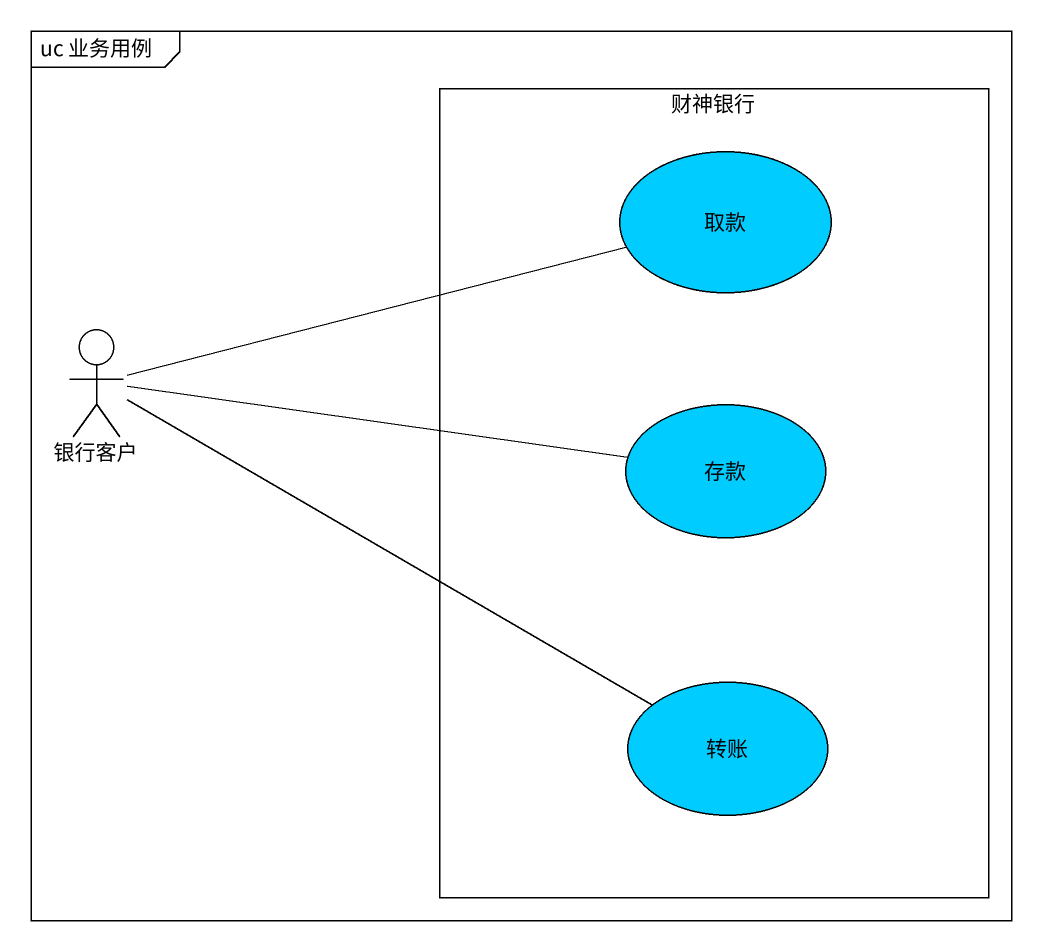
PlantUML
@startuml
mainframe uc 业务用例
rectangle 财神银行 {
  usecase 取款 #00CCFF
  usecase 存款 #00CCFF
  usecase 转账 #00CCFF
}
actor 银行客户
银行客户 -right- 取款
银行客户 -right- 存款
银行客户 -right- 转账
@enduml
